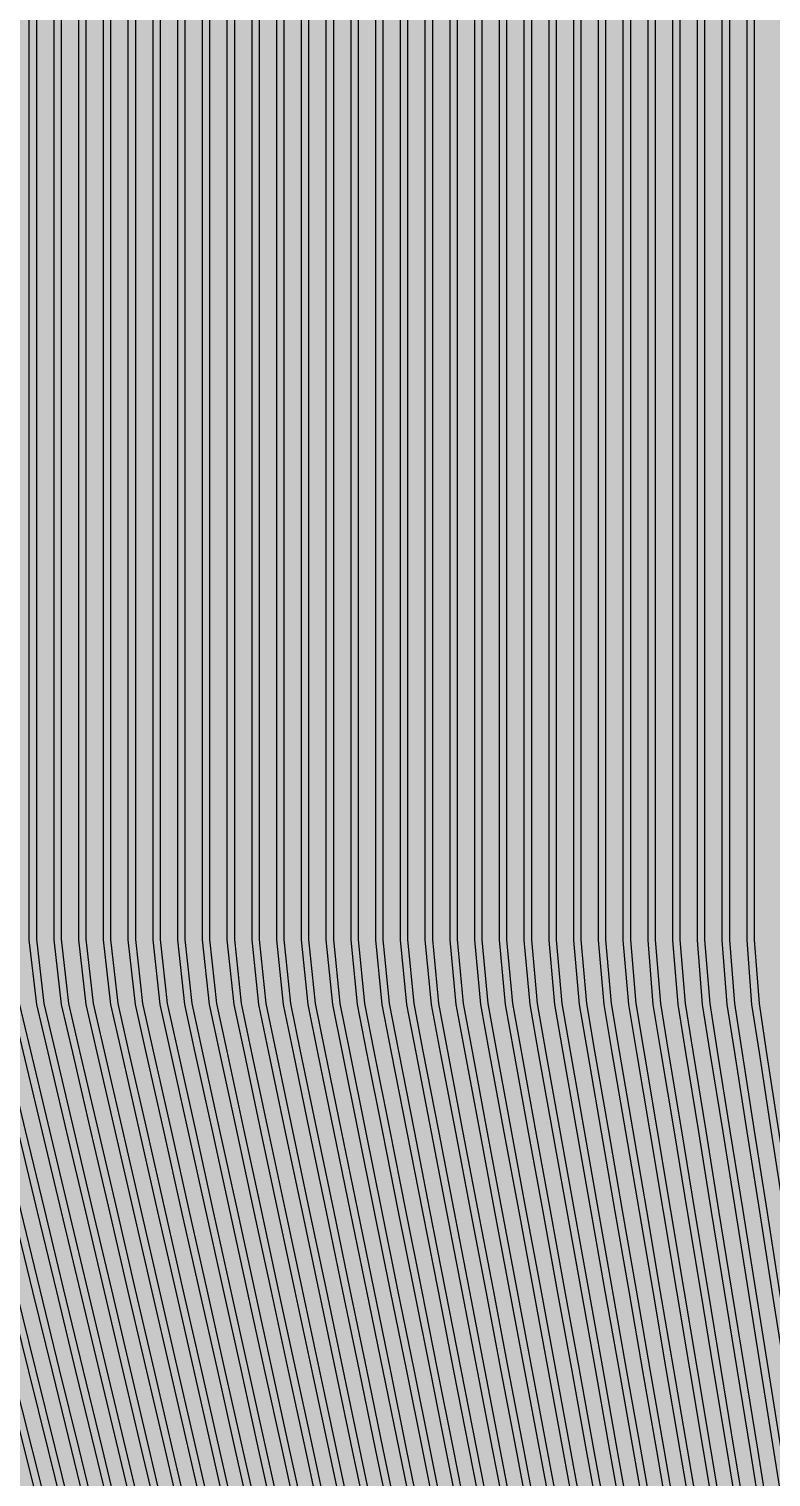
# Model space of a CAD drawing. Header units: metres. Extents: x -7231 to 10969, y -37556 to 1873.
# Drawn here: x 1283.4 to 1493.3, y -17774.6 to -17365.3 of the extents above; entities that cross this region are included whole.
import ezdxf

# ---------------------------------------------------------------- set-up
doc = ezdxf.new("R2010")
doc.units = ezdxf.units.M
for name, color, linetype in [('Metal1', 4, 'CONTINUOUS'), ('Metal2', 3, 'CONTINUOUS'), ('Polyimide', 7, 'CONTINUOUS')]:
    doc.layers.add(name, color=color, linetype=linetype)

msp = doc.modelspace()

# ---------------------------------------------------------------- hatches: boundary and pattern name
at = {"layer": 'Polyimide'}
msp.add_hatch(color=7, dxfattribs=at).paths.add_polyline_path([(4065.69, -468), (4066.67, -501.99), (4068.51, -535.99), (4071.41, -569.99), (4075.54, -603.99), (4081.04, -637.99), (4088.01, -671.99), (4096.52, -705.98), (4106.62, -739.98), (4118.33, -773.98), (4131.63, -807.98), (4146.49, -841.98), (4162.87, -875.98), (4180.68, -909.97), (4199.83, -943.97), (4220.22, -977.97), (4241.73, -1011.97), (4264.21, -1045.97), (4287.52, -1079.96), (4311.51, -1113.96), (4336.01, -1147.96), (4360.86, -1181.96), (4385.88, -1215.96), (4410.89, -1249.96), (4435.74, -1283.95), (4460.24, -1317.95), (4484.23, -1351.95), (4507.54, -1385.95), (4530.02, -1419.95), (4551.53, -1453.94), (4571.92, -1487.94), (4591.07, -1521.94), (4608.88, -1555.94), (4625.26, -1589.94), (4640.12, -1623.94), (4653.42, -1657.93), (4665.13, -1691.93), (4675.23, -1725.93), (4683.74, -1759.93), (4690.71, -1793.93), (4696.21, -1827.93), (4700.34, -1861.92), (4703.24, -1895.92), (4705.08, -1929.92), (4706.06, -1963.92), (4706.44, -1997.92), (4706.5, -2031.91), (4706.5, -4793.02), (4709.95, -4838.39), (4720.22, -4882.71), (4737.08, -4924.98), (4760.13, -4964.2), (4788.85, -4999.49), (4822.58, -5030.03), (4860.53, -5055.12), (4901.85, -5074.18), (4901.85, -5074.18), (4970.68, -5105.23), (5034.7, -5145.26), (5092.76, -5193.54), (5143.8, -5249.19), (5186.89, -5311.2), (5221.24, -5378.44), (5246.23, -5449.69), (5261.41, -5523.66), (5266.5, -5599), (5261.41, -5674.34), (5246.23, -5748.31), (5221.24, -5819.56), (5186.89, -5886.8), (5143.8, -5948.81), (5092.76, -6004.46), (5034.7, -6052.74), (4970.68, -6092.77), (4901.85, -6123.82), (4860.53, -6142.88), (4822.58, -6167.97), (4788.85, -6198.51), (4760.13, -6233.8), (4737.08, -6273.02), (4720.22, -6315.29), (4709.95, -6359.61), (4706.5, -6404.98), (4706.5, -9221.52), (4709.95, -9266.88), (4720.22, -9311.21), (4737.08, -9353.47), (4760.13, -9392.7), (4788.85, -9427.98), (4822.58, -9458.52), (4860.53, -9483.61), (4901.85, -9502.67), (4970.68, -9533.72), (5034.7, -9573.75), (5092.76, -9622.03), (5143.8, -9677.68), (5186.89, -9739.69), (5221.24, -9806.94), (5246.23, -9878.19), (5261.41, -9952.16), (5266.5, -10027.49), (5261.41, -10102.83), (5246.23, -10176.8), (5221.24, -10248.05), (5186.89, -10315.3), (5143.8, -10377.31), (5092.76, -10432.96), (5034.7, -10481.24), (4970.68, -10521.27), (4901.85, -10552.32), (4860.53, -10571.38), (4822.58, -10596.46), (4788.85, -10627), (4760.13, -10662.29), (4737.08, -10701.52), (4720.22, -10743.78), (4709.95, -10788.1), (4706.5, -10833.47), (4706.5, -13650.01), (4709.95, -13695.38), (4720.22, -13739.7), (4737.08, -13781.96), (4760.13, -13821.19), (4788.85, -13856.48), (4822.58, -13887.02), (4860.53, -13912.11), (4901.85, -13931.17), (4970.68, -13962.22), (5034.7, -14002.25), (5092.76, -14050.53), (5143.8, -14106.18), (5186.89, -14168.19), (5221.24, -14235.43), (5246.23, -14306.68), (5261.41, -14380.65), (5266.5, -14455.99), (5261.41, -14531.33), (5246.23, -14605.29), (5221.24, -14676.55), (5186.89, -14743.79), (5143.8, -14805.8), (5092.76, -14861.45), (5034.7, -14909.73), (4970.68, -14949.76), (4901.85, -14980.81), (4860.53, -14999.87), (4822.58, -15024.96), (4788.85, -15055.5), (4760.13, -15090.79), (4737.08, -15130.01), (4720.22, -15172.27), (4709.95, -15216.6), (4706.5, -15261.97), (4706.5, -15455.99), (4720.95, -15750.04), (4764.14, -16041.26), (4835.68, -16326.84), (4934.86, -16604.04), (5060.74, -16870.18), (5212.09, -17122.7), (5387.47, -17359.17), (5585.18, -17577.31), (5803.32, -17775.02), (6039.79, -17950.4), (6292.31, -18101.75), (6558.45, -18227.63), (6835.65, -18326.81), (7121.23, -18398.34), (7412.45, -18441.54), (7706.5, -18455.99), (9969.01, -18455.99), (10047.42, -18459.84), (10125.08, -18471.36), (10201.23, -18490.44), (10275.15, -18516.89), (10346.12, -18550.45), (10413.46, -18590.81), (10476.52, -18637.58), (10534.69, -18690.3), (10587.41, -18748.47), (10634.18, -18811.53), (10674.54, -18878.87), (10708.11, -18949.84), (10734.56, -19023.76), (10753.63, -19099.92), (10765.15, -19177.58), (10769.01, -19255.99), (10769.01, -20895.8), (10730.24, -20951.41), (10694.6, -21009.08), (10662.21, -21068.63), (10633.17, -21129.89), (10607.55, -21192.66), (10585.45, -21256.74), (10566.93, -21321.96), (10552.05, -21388.09), (10540.84, -21454.95), (10533.35, -21522.33), (10529.6, -21590.02), (10529.6, -21657.81), (10533.35, -21725.5), (10540.84, -21792.87), (10552.05, -21859.73), (10566.93, -21925.87), (10585.45, -21991.08), (10607.55, -22055.17), (10633.17, -22117.94), (10662.21, -22179.19), (10694.6, -22238.74), (10730.24, -22296.41), (10769.01, -22352.03), (10769.01, -32454.24), (10728.74, -32510.49), (10691.72, -32568.92), (10658.05, -32629.35), (10627.85, -32691.58), (10601.2, -32755.42), (10578.21, -32820.67), (10558.93, -32887.1), (10543.44, -32954.52), (10531.77, -33022.71), (10523.97, -33091.44), (10520.07, -33160.51), (10520.07, -33229.69), (10523.97, -33298.75), (10531.77, -33367.49), (10543.44, -33435.67), (10558.93, -33503.09), (10578.21, -33569.53), (10601.2, -33634.77), (10627.85, -33698.61), (10658.05, -33760.85), (10691.72, -33821.28), (10728.74, -33879.71), (10769.01, -33935.96), (10769.01, -36556), (10765.15, -36634.41), (10753.63, -36712.07), (10734.56, -36788.23), (10708.11, -36862.15), (10674.54, -36933.12), (10634.18, -37000.46), (10587.41, -37063.51), (10534.69, -37121.69), (10476.52, -37174.41), (10413.46, -37221.18), (10346.12, -37261.54), (10275.15, -37295.1), (10201.23, -37321.55), (10125.08, -37340.63), (10047.42, -37352.15), (9969.01, -37356), (-6231.01, -37356), (-6309.42, -37352.15), (-6387.08, -37340.63), (-6463.23, -37321.55), (-6537.15, -37295.1), (-6608.12, -37261.54), (-6675.46, -37221.18), (-6738.52, -37174.41), (-6796.69, -37121.69), (-6849.41, -37063.51), (-6896.18, -37000.46), (-6936.54, -36933.12), (-6970.11, -36862.15), (-6996.56, -36788.23), (-7015.63, -36712.07), (-7027.15, -36634.41), (-7031.01, -36556), (-7031.01, -33936), (-6990.74, -33879.75), (-6953.7, -33821.31), (-6920.03, -33760.88), (-6889.82, -33698.64), (-6863.18, -33634.8), (-6840.18, -33569.55), (-6820.9, -33503.11), (-6805.4, -33435.69), (-6793.74, -33367.49), (-6785.94, -33298.75), (-6782.03, -33229.68), (-6782.03, -33160.5), (-6785.94, -33091.43), (-6793.74, -33022.69), (-6805.4, -32954.5), (-6820.9, -32887.07), (-6840.18, -32820.63), (-6863.18, -32755.39), (-6889.82, -32691.54), (-6920.03, -32629.3), (-6953.7, -32568.87), (-6990.74, -32510.43), (-7031.01, -32454.18), (-7031.01, -22364.83), (-6990.74, -22308.58), (-6953.7, -22250.14), (-6920.03, -22189.71), (-6889.82, -22127.47), (-6863.18, -22063.62), (-6840.18, -21998.38), (-6820.9, -21931.94), (-6805.4, -21864.51), (-6793.74, -21796.32), (-6785.94, -21727.58), (-6782.03, -21658.51), (-6782.03, -21589.33), (-6785.94, -21520.26), (-6793.74, -21451.52), (-6805.4, -21383.32), (-6820.9, -21315.9), (-6840.18, -21249.46), (-6863.18, -21184.21), (-6889.82, -21120.37), (-6920.03, -21058.13), (-6953.7, -20997.7), (-6990.74, -20939.26), (-7031.01, -20883.01), (-7031.01, -19255.99), (-7027.15, -19177.58), (-7015.63, -19099.92), (-6996.56, -19023.76), (-6970.11, -18949.84), (-6936.54, -18878.87), (-6896.18, -18811.53), (-6849.41, -18748.47), (-6796.69, -18690.3), (-6738.52, -18637.58), (-6675.46, -18590.81), (-6608.12, -18550.45), (-6537.15, -18516.89), (-6463.23, -18490.44), (-6387.08, -18471.36), (-6309.42, -18459.84), (-6231.01, -18455.99), (-3968.5, -18455.99), (-3674.45, -18441.54), (-3383.23, -18398.34), (-3097.65, -18326.81), (-2820.45, -18227.63), (-2554.31, -18101.75), (-2301.79, -17950.4), (-2065.32, -17775.02), (-1847.18, -17577.31), (-1649.47, -17359.17), (-1474.09, -17122.7), (-1322.74, -16870.18), (-1196.86, -16604.04), (-1097.68, -16326.84), (-1026.14, -16041.26), (-982.95, -15750.04), (-968.5, -15455.99), (-968.5, -15261.97), (-971.95, -15216.6), (-982.22, -15172.27), (-999.08, -15130.01), (-1022.13, -15090.79), (-1050.85, -15055.5), (-1084.58, -15024.96), (-1122.53, -14999.87), (-1163.85, -14980.81), (-1232.68, -14949.76), (-1296.7, -14909.73), (-1354.76, -14861.45), (-1405.8, -14805.8), (-1448.89, -14743.79), (-1483.24, -14676.55), (-1508.23, -14605.29), (-1523.41, -14531.33), (-1528.5, -14455.99), (-1523.41, -14380.65), (-1508.23, -14306.68), (-1483.24, -14235.43), (-1448.89, -14168.19), (-1405.8, -14106.18), (-1354.76, -14050.53), (-1296.7, -14002.25), (-1232.68, -13962.22), (-1163.85, -13931.17), (-1122.53, -13912.11), (-1084.58, -13887.02), (-1050.85, -13856.48), (-1022.13, -13821.19), (-999.08, -13781.96), (-982.22, -13739.7), (-971.95, -13695.38), (-968.5, -13650.01), (-968.5, -12309.64), (-971.95, -12264.27), (-982.22, -12219.94), (-999.08, -12177.68), (-1022.13, -12138.46), (-1050.85, -12103.17), (-1084.58, -12072.63), (-1122.53, -12047.54), (-1163.85, -12028.48), (-1232.68, -11997.43), (-1296.7, -11957.4), (-1354.76, -11909.12), (-1405.8, -11853.47), (-1448.89, -11791.46), (-1483.24, -11724.22), (-1508.23, -11652.96), (-1523.41, -11579), (-1528.5, -11503.66), (-1523.41, -11428.32), (-1508.23, -11354.35), (-1483.24, -11283.1), (-1448.89, -11215.86), (-1405.8, -11153.85), (-1354.76, -11098.2), (-1296.7, -11049.92), (-1232.68, -11009.89), (-1163.85, -10978.84), (-1122.53, -10959.78), (-1084.58, -10934.69), (-1050.85, -10904.15), (-1022.13, -10868.86), (-999.08, -10829.63), (-982.22, -10787.37), (-971.95, -10743.05), (-968.5, -10697.68), (-968.5, -9357.31), (-971.95, -9311.94), (-982.22, -9267.62), (-999.08, -9225.35), (-1022.13, -9186.13), (-1050.85, -9150.84), (-1084.58, -9120.3), (-1122.53, -9095.21), (-1163.85, -9076.15), (-1163.85, -9076.15), (-1232.68, -9045.1), (-1296.7, -9005.07), (-1354.76, -8956.79), (-1405.8, -8901.14), (-1448.89, -8839.13), (-1483.24, -8771.89), (-1508.23, -8700.64), (-1523.41, -8626.67), (-1528.5, -8551.33), (-1523.41, -8475.99), (-1508.23, -8402.02), (-1483.24, -8330.77), (-1448.89, -8263.53), (-1405.8, -8201.52), (-1354.76, -8145.87), (-1296.7, -8097.59), (-1232.68, -8057.56), (-1163.85, -8026.51), (-1163.85, -8026.51), (-1122.53, -8007.45), (-1084.58, -7982.36), (-1050.85, -7951.82), (-1022.13, -7916.53), (-999.08, -7877.31), (-982.22, -7835.04), (-971.95, -7790.72), (-968.5, -7745.35), (-968.5, -6404.98), (-971.95, -6359.61), (-982.22, -6315.29), (-999.08, -6273.02), (-1022.13, -6233.8), (-1050.85, -6198.51), (-1084.58, -6167.97), (-1122.53, -6142.88), (-1163.85, -6123.82), (-1163.85, -6123.82), (-1232.68, -6092.77), (-1296.7, -6052.74), (-1354.76, -6004.46), (-1405.8, -5948.81), (-1448.89, -5886.8), (-1483.24, -5819.56), (-1508.23, -5748.31), (-1523.41, -5674.34), (-1528.5, -5599), (-1523.41, -5523.66), (-1508.23, -5449.69), (-1483.24, -5378.44), (-1448.89, -5311.2), (-1405.8, -5249.19), (-1354.76, -5193.54), (-1296.7, -5145.26), (-1232.68, -5105.23), (-1163.85, -5074.18), (-1163.85, -5074.18), (-1122.53, -5055.12), (-1084.58, -5030.03), (-1050.85, -4999.49), (-1022.13, -4964.2), (-999.08, -4924.98), (-982.22, -4882.71), (-971.95, -4838.39), (-968.5, -4793.02), (-968.5, -2031.91), (-968.44, -1997.92), (-968.06, -1963.92), (-967.05, -1929.92), (-965.18, -1895.92), (-962.22, -1861.92), (-958.01, -1827.93), (-952.41, -1793.93), (-945.31, -1759.93), (-936.64, -1725.93), (-926.35, -1691.93), (-914.43, -1657.93), (-900.88, -1623.94), (-885.74, -1589.94), (-869.05, -1555.94), (-850.91, -1521.94), (-831.4, -1487.94), (-810.63, -1453.94), (-788.72, -1419.95), (-765.82, -1385.95), (-742.07, -1351.95), (-717.63, -1317.95), (-692.67, -1283.95), (-667.36, -1249.96), (-641.88, -1215.96), (-616.39, -1181.96), (-591.08, -1147.96), (-566.12, -1113.96), (-541.68, -1079.96), (-517.93, -1045.97), (-495.03, -1011.97), (-473.12, -977.97), (-452.35, -943.97), (-432.84, -909.97), (-414.7, -875.98), (-398.01, -841.98), (-382.87, -807.98), (-369.32, -773.98), (-357.4, -739.98), (-347.11, -705.98), (-338.44, -671.99), (-331.34, -637.99), (-325.74, -603.99), (-321.53, -569.99), (-318.57, -535.99), (-316.7, -501.99), (-315.69, -468), (-315.31, -434), (-315.25, -400), (-315.25, 401), (-315.25, 451), (-315.25, 1644), (-270.25, 1644), (-270.03, 1637.13), (-269.35, 1630.29), (-268.23, 1623.52), (-266.67, 1616.82), (-264.68, 1610.25), (-262.26, 1603.82), (-259.42, 1597.56), (-256.18, 1591.5), (-252.55, 1585.67), (-248.55, 1580.08), (-244.19, 1574.77), (-239.5, 1569.75), (-234.48, 1565.06), (-229.17, 1560.7), (-223.58, 1556.7), (-217.75, 1553.07), (-211.69, 1549.83), (-205.43, 1546.99), (-199, 1544.57), (-192.43, 1542.58), (-185.73, 1541.02), (-178.96, 1539.9), (-172.12, 1539.22), (-165.25, 1539), (-158.38, 1539.22), (-151.54, 1539.9), (-144.77, 1541.02), (-138.07, 1542.58), (-131.5, 1544.57), (-125.07, 1546.99), (-118.81, 1549.83), (-112.75, 1553.07), (-106.92, 1556.7), (-101.33, 1560.7), (-96.02, 1565.06), (-91, 1569.75), (-86.31, 1574.77), (-81.95, 1580.08), (-77.95, 1585.67), (-74.32, 1591.5), (-71.08, 1597.56), (-68.24, 1603.82), (-65.82, 1610.25), (-63.83, 1616.82), (-62.27, 1623.52), (-61.15, 1630.29), (-60.47, 1637.13), (-60.25, 1644), (1853, 1644), (1853, 1573), (3815.25, 1573), (3815.46, 1579.54), (3816.11, 1586.05), (3817.17, 1592.51), (3818.66, 1598.88), (3820.56, 1605.14), (3822.86, 1611.27), (3825.56, 1617.23), (3828.65, 1623), (3832.1, 1628.56), (3835.91, 1633.88), (3840.07, 1638.93), (3844.54, 1643.71), (3849.32, 1648.18), (3854.37, 1652.34), (3859.69, 1656.15), (3865.25, 1659.6), (3871.02, 1662.69), (3876.98, 1665.39), (3883.11, 1667.69), (3889.37, 1669.59), (3895.74, 1671.08), (3902.2, 1672.14), (3908.71, 1672.79), (3915.25, 1673), (3921.79, 1672.79), (3928.3, 1672.14), (3934.76, 1671.08), (3941.13, 1669.59), (3947.39, 1667.69), (3953.52, 1665.39), (3959.48, 1662.69), (3965.25, 1659.6), (3970.81, 1656.15), (3976.13, 1652.34), (3981.18, 1648.18), (3985.96, 1643.71), (3990.43, 1638.93), (3994.59, 1633.88), (3998.4, 1628.56), (4001.85, 1623), (4004.94, 1617.23), (4007.64, 1611.27), (4009.94, 1605.14), (4011.84, 1598.88), (4013.33, 1592.51), (4014.39, 1586.05), (4015.04, 1579.54), (4015.25, 1573), (4065.25, 1573), (4065.25, 451), (4065.25, 401), (4065.25, -400), (4065.31, -434), (4065.69, -468)])

# ---------------------------------------------------------------- linework, layer by layer
at = {"layer": 'Metal1'}
for points in [[(1294.46, -17789.66), (1288.9, -17767.16), (1283.34, -17744.66), (1277.78, -17722.16), (1272.22, -17699.66), (1266.65, -17677.16), (1261.09, -17654.66), (1257.74, -17641.1), (1255.5, -17622.7), (1255.5, -16631.91), (1257.5, -16631.91), (1257.5, -17622.58), (1259.71, -17640.73), (1263.03, -17654.18), (1268.59, -17676.68), (1274.16, -17699.18), (1279.72, -17721.68), (1285.28, -17744.18), (1290.84, -17766.68), (1296.4, -17789.18)], [(1307.57, -17789.65), (1302.14, -17767.15), (1296.7, -17744.65), (1291.27, -17722.15), (1285.83, -17699.65), (1280.4, -17677.15), (1274.96, -17654.65), (1271.69, -17641.09), (1269.5, -17622.71), (1269.5, -16631.91), (1271.5, -16631.91), (1271.5, -17622.6), (1273.66, -17640.74), (1276.91, -17654.18), (1282.34, -17676.68), (1287.78, -17699.18), (1293.21, -17721.68), (1298.65, -17744.18), (1304.08, -17766.68), (1309.52, -17789.18)], [(1320.68, -17789.65), (1315.37, -17767.15), (1310.07, -17744.65), (1304.76, -17722.15), (1299.45, -17699.65), (1294.14, -17677.15), (1288.83, -17654.64), (1285.64, -17641.09), (1283.5, -17622.73), (1283.5, -16631.91), (1285.5, -16631.91), (1285.5, -17622.61), (1287.61, -17640.74), (1290.78, -17654.19), (1296.09, -17676.69), (1301.4, -17699.19), (1306.7, -17721.69), (1312.01, -17744.19), (1317.32, -17766.69), (1322.63, -17789.19)], [(1333.79, -17789.64), (1328.61, -17767.14), (1323.43, -17744.64), (1318.25, -17722.14), (1313.07, -17699.64), (1307.89, -17677.14), (1302.71, -17654.64), (1299.59, -17641.08), (1297.5, -17622.74), (1297.5, -16631.91), (1299.5, -16631.91), (1299.5, -17622.62), (1301.56, -17640.75), (1304.66, -17654.19), (1309.84, -17676.69), (1315.02, -17699.19), (1320.2, -17721.69), (1325.38, -17744.19), (1330.56, -17766.69), (1335.74, -17789.2)], [(1346.9, -17789.64), (1341.85, -17767.14), (1336.79, -17744.64), (1331.74, -17722.14), (1326.68, -17699.64), (1321.63, -17677.14), (1316.58, -17654.63), (1313.53, -17641.08), (1311.5, -17622.75), (1311.5, -16631.91), (1313.5, -16631.91), (1313.5, -17622.63), (1315.51, -17640.75), (1318.53, -17654.2), (1323.58, -17676.7), (1328.64, -17699.2), (1333.69, -17721.7), (1338.74, -17744.2), (1343.8, -17766.7), (1348.85, -17789.2)], [(1360.01, -17789.63), (1355.08, -17767.13), (1350.15, -17744.63), (1345.23, -17722.13), (1340.3, -17699.63), (1335.38, -17677.13), (1330.45, -17654.63), (1327.48, -17641.08), (1325.5, -17622.76), (1325.5, -16631.91), (1327.5, -16631.91), (1327.5, -17622.65), (1329.46, -17640.75), (1332.4, -17654.2), (1337.33, -17676.7), (1342.26, -17699.2), (1347.18, -17721.7), (1352.11, -17744.2), (1357.03, -17766.7), (1361.96, -17789.21)], [(1373.12, -17789.63), (1368.32, -17767.13), (1363.52, -17744.63), (1358.72, -17722.13), (1353.92, -17699.63), (1349.12, -17677.12), (1344.32, -17654.62), (1341.43, -17641.07), (1339.5, -17622.76), (1339.5, -16631.91), (1341.5, -16631.91), (1341.5, -17622.66), (1343.41, -17640.76), (1346.28, -17654.21), (1351.08, -17676.71), (1355.88, -17699.21), (1360.67, -17721.71), (1365.47, -17744.21), (1370.27, -17766.71), (1375.07, -17789.21)], [(1386.23, -17789.62), (1381.55, -17767.12), (1376.88, -17744.62), (1372.21, -17722.12), (1367.54, -17699.62), (1362.87, -17677.12), (1358.19, -17654.62), (1355.38, -17641.07), (1353.5, -17622.77), (1353.5, -16631.91), (1355.5, -16631.91), (1355.5, -17622.67), (1357.36, -17640.76), (1360.15, -17654.21), (1364.82, -17676.71), (1369.5, -17699.21), (1374.17, -17721.71), (1378.84, -17744.21), (1383.51, -17766.72), (1388.18, -17789.22)], [(1399.33, -17789.62), (1394.79, -17767.12), (1390.24, -17744.62), (1385.7, -17722.12), (1381.15, -17699.61), (1376.61, -17677.11), (1372.06, -17654.61), (1369.33, -17641.06), (1367.5, -17622.78), (1367.5, -16631.91), (1369.5, -16631.91), (1369.5, -17622.68), (1371.31, -17640.77), (1374.03, -17654.22), (1378.57, -17676.72), (1383.12, -17699.22), (1387.66, -17721.72), (1392.21, -17744.22), (1396.75, -17766.72), (1401.29, -17789.22)], [(1412.44, -17789.61), (1408.03, -17767.11), (1403.61, -17744.61), (1399.19, -17722.11), (1394.77, -17699.61), (1390.35, -17677.11), (1385.94, -17654.61), (1383.28, -17641.06), (1381.5, -17622.79), (1381.5, -16631.91), (1383.5, -16631.91), (1383.5, -17622.69), (1385.26, -17640.77), (1387.9, -17654.22), (1392.32, -17676.72), (1396.73, -17699.22), (1401.15, -17721.72), (1405.57, -17744.23), (1409.99, -17766.73), (1414.41, -17789.23)], [(1425.55, -17789.61), (1421.26, -17767.11), (1416.97, -17744.61), (1412.68, -17722.1), (1408.39, -17699.6), (1404.1, -17677.1), (1399.81, -17654.6), (1397.23, -17641.06), (1395.5, -17622.8), (1395.5, -16631.91), (1397.5, -16631.91), (1397.5, -17622.71), (1399.21, -17640.77), (1401.77, -17654.23), (1406.06, -17676.73), (1410.35, -17699.23), (1414.65, -17721.73), (1418.94, -17744.23), (1423.23, -17766.73), (1427.52, -17789.23)], [(1438.66, -17789.6), (1434.5, -17767.1), (1430.33, -17744.6), (1426.17, -17722.1), (1422.01, -17699.6), (1417.84, -17677.1), (1413.68, -17654.6), (1411.17, -17641.05), (1409.5, -17622.81), (1409.5, -16631.91), (1411.5, -16631.91), (1411.5, -17622.72), (1413.16, -17640.78), (1415.65, -17654.23), (1419.81, -17676.73), (1423.97, -17699.23), (1428.14, -17721.74), (1432.3, -17744.24), (1436.46, -17766.74), (1440.63, -17789.24)], [(1451.77, -17789.6), (1447.73, -17767.1), (1443.7, -17744.59), (1439.66, -17722.09), (1435.63, -17699.59), (1431.59, -17677.09), (1427.55, -17654.59), (1425.12, -17641.05), (1423.5, -17622.82), (1423.5, -16631.91), (1425.5, -16631.91), (1425.5, -17622.73), (1427.11, -17640.78), (1429.52, -17654.24), (1433.56, -17676.74), (1437.59, -17699.24), (1441.63, -17721.74), (1445.67, -17744.24), (1449.7, -17766.74), (1453.74, -17789.24)], [(1464.88, -17789.59), (1460.97, -17767.09), (1457.06, -17744.59), (1453.15, -17722.09), (1449.24, -17699.59), (1445.33, -17677.09), (1441.42, -17654.59), (1439.07, -17641.04), (1437.5, -17622.82), (1437.5, -16631.91), (1439.5, -16631.91), (1439.5, -17622.74), (1441.06, -17640.79), (1443.39, -17654.24), (1447.3, -17676.74), (1451.21, -17699.25), (1455.12, -17721.75), (1459.03, -17744.25), (1462.94, -17766.75), (1466.85, -17789.25)], [(1477.99, -17789.59), (1474.21, -17767.08), (1470.42, -17744.58), (1466.64, -17722.08), (1462.86, -17699.58), (1459.08, -17677.08), (1455.3, -17654.58), (1453.02, -17641.04), (1451.5, -17622.83), (1451.5, -16631.91), (1453.5, -16631.91), (1453.5, -17622.75), (1455.01, -17640.79), (1457.27, -17654.25), (1461.05, -17676.75), (1464.83, -17699.25), (1468.61, -17721.75), (1472.4, -17744.25), (1476.18, -17766.75), (1479.96, -17789.25)], [(1491.1, -17789.58), (1487.44, -17767.08), (1483.79, -17744.58), (1480.13, -17722.08), (1476.48, -17699.58), (1472.82, -17677.08), (1469.17, -17654.58), (1466.97, -17641.04), (1465.5, -17622.84), (1465.5, -16631.91), (1467.5, -16631.91), (1467.5, -17622.76), (1468.96, -17640.79), (1471.14, -17654.26), (1474.8, -17676.76), (1478.45, -17699.26), (1482.11, -17721.76), (1485.76, -17744.26), (1489.42, -17766.76), (1493.07, -17789.26)], [(1504.21, -17789.57), (1500.68, -17767.07), (1497.15, -17744.57), (1493.62, -17722.07), (1490.1, -17699.57), (1486.57, -17677.07), (1483.04, -17654.57), (1480.92, -17641.03), (1479.5, -17622.84), (1479.5, -16631.91), (1481.5, -16631.91), (1481.5, -17622.77), (1482.91, -17640.8), (1485.02, -17654.26), (1488.54, -17676.76), (1492.07, -17699.26), (1495.6, -17721.76), (1499.13, -17744.26), (1502.66, -17766.76), (1506.18, -17789.26)]]:
    msp.add_lwpolyline(points, dxfattribs=at)
at = {"layer": 'Metal2'}
for points in [[(1287.91, -17789.66), (1282.28, -17767.16), (1276.66, -17744.66), (1271.03, -17722.16), (1265.41, -17699.66), (1259.78, -17677.16), (1254.16, -17654.66), (1250.77, -17641.1), (1248.5, -17622.7), (1248.5, -16631.91), (1250.5, -16631.91), (1250.5, -17622.58), (1252.74, -17640.73), (1256.1, -17654.17), (1261.72, -17676.67), (1267.35, -17699.17), (1272.97, -17721.67), (1278.6, -17744.18), (1284.22, -17766.68), (1289.85, -17789.18)], [(1301.02, -17789.66), (1295.52, -17767.16), (1290.02, -17744.66), (1284.52, -17722.15), (1279.02, -17699.65), (1273.53, -17677.15), (1268.03, -17654.65), (1264.71, -17641.09), (1262.5, -17622.71), (1262.5, -16631.91), (1264.5, -16631.91), (1264.5, -17622.59), (1266.69, -17640.74), (1269.97, -17654.18), (1275.47, -17676.68), (1280.97, -17699.18), (1286.47, -17721.68), (1291.96, -17744.18), (1297.46, -17766.68), (1302.96, -17789.18)], [(1314.13, -17789.65), (1308.76, -17767.15), (1303.38, -17744.65), (1298.01, -17722.15), (1292.64, -17699.65), (1287.27, -17677.15), (1281.9, -17654.65), (1278.66, -17641.09), (1276.5, -17622.72), (1276.5, -16631.91), (1278.5, -16631.91), (1278.5, -17622.6), (1280.63, -17640.74), (1283.84, -17654.18), (1289.22, -17676.68), (1294.59, -17699.18), (1299.96, -17721.69), (1305.33, -17744.19), (1310.7, -17766.69), (1316.07, -17789.19)], [(1327.24, -17789.65), (1321.99, -17767.15), (1316.75, -17744.65), (1311.5, -17722.14), (1306.26, -17699.64), (1301.01, -17677.14), (1295.77, -17654.64), (1292.61, -17641.09), (1290.5, -17622.73), (1290.5, -16631.91), (1292.5, -16631.91), (1292.5, -17622.62), (1294.58, -17640.74), (1297.72, -17654.19), (1302.96, -17676.69), (1308.21, -17699.19), (1313.45, -17721.69), (1318.69, -17744.19), (1323.94, -17766.69), (1329.18, -17789.19)], [(1340.34, -17789.64), (1335.23, -17767.14), (1330.11, -17744.64), (1324.99, -17722.14), (1319.88, -17699.64), (1314.76, -17677.14), (1309.64, -17654.64), (1306.56, -17641.08), (1304.5, -17622.74), (1304.5, -16631.91), (1306.5, -16631.91), (1306.5, -17622.63), (1308.53, -17640.75), (1311.59, -17654.19), (1316.71, -17676.69), (1321.83, -17699.19), (1326.94, -17721.7), (1332.06, -17744.2), (1337.18, -17766.7), (1342.29, -17789.2)], [(1353.45, -17789.64), (1348.46, -17767.14), (1343.47, -17744.63), (1338.48, -17722.13), (1333.49, -17699.63), (1328.5, -17677.13), (1323.51, -17654.63), (1320.51, -17641.08), (1318.5, -17622.75), (1318.5, -16631.91), (1320.5, -16631.91), (1320.5, -17622.64), (1322.48, -17640.75), (1325.47, -17654.2), (1330.46, -17676.7), (1335.45, -17699.2), (1340.44, -17721.7), (1345.43, -17744.2), (1350.42, -17766.7), (1355.41, -17789.2)], [(1366.56, -17789.63), (1361.7, -17767.13), (1356.84, -17744.63), (1351.97, -17722.13), (1347.11, -17699.63), (1342.25, -17677.13), (1337.39, -17654.63), (1334.46, -17641.07), (1332.5, -17622.76), (1332.5, -16631.91), (1334.5, -16631.91), (1334.5, -17622.65), (1336.43, -17640.76), (1339.34, -17654.2), (1344.2, -17676.7), (1349.07, -17699.21), (1353.93, -17721.71), (1358.79, -17744.21), (1363.65, -17766.71), (1368.52, -17789.21)], [(1379.67, -17789.63), (1374.94, -17767.12), (1370.2, -17744.62), (1365.46, -17722.12), (1360.73, -17699.62), (1355.99, -17677.12), (1351.26, -17654.62), (1348.41, -17641.07), (1346.5, -17622.77), (1346.5, -16631.91), (1348.5, -16631.91), (1348.5, -17622.67), (1350.38, -17640.76), (1353.21, -17654.21), (1357.95, -17676.71), (1362.69, -17699.21), (1367.42, -17721.71), (1372.16, -17744.21), (1376.89, -17766.71), (1381.63, -17789.21)], [(1392.78, -17789.62), (1388.17, -17767.12), (1383.56, -17744.62), (1378.95, -17722.12), (1374.35, -17699.62), (1369.74, -17677.12), (1365.13, -17654.62), (1362.35, -17641.07), (1360.5, -17622.78), (1360.5, -16631.91), (1362.5, -16631.91), (1362.5, -17622.68), (1364.33, -17640.76), (1367.09, -17654.21), (1371.7, -17676.72), (1376.31, -17699.22), (1380.91, -17721.72), (1385.52, -17744.22), (1390.13, -17766.72), (1394.74, -17789.22)], [(1405.89, -17789.61), (1401.41, -17767.11), (1396.93, -17744.61), (1392.44, -17722.11), (1387.96, -17699.61), (1383.48, -17677.11), (1379, -17654.61), (1376.3, -17641.06), (1374.5, -17622.79), (1374.5, -16631.91), (1376.5, -16631.91), (1376.5, -17622.69), (1378.28, -17640.77), (1380.96, -17654.22), (1385.44, -17676.72), (1389.92, -17699.22), (1394.41, -17721.72), (1398.89, -17744.22), (1403.37, -17766.72), (1407.85, -17789.22)], [(1419, -17789.61), (1414.64, -17767.11), (1410.29, -17744.61), (1405.94, -17722.11), (1401.58, -17699.61), (1397.23, -17677.11), (1392.87, -17654.61), (1390.25, -17641.06), (1388.5, -17622.8), (1388.5, -16631.91), (1390.5, -16631.91), (1390.5, -17622.7), (1392.23, -17640.77), (1394.84, -17654.23), (1399.19, -17676.73), (1403.54, -17699.23), (1407.9, -17721.73), (1412.25, -17744.23), (1416.61, -17766.73), (1420.96, -17789.23)], [(1432.11, -17789.6), (1427.88, -17767.1), (1423.65, -17744.6), (1419.43, -17722.1), (1415.2, -17699.6), (1410.97, -17677.1), (1406.74, -17654.6), (1404.2, -17641.05), (1402.5, -17622.8), (1402.5, -16631.91), (1404.5, -16631.91), (1404.5, -17622.71), (1406.18, -17640.78), (1408.71, -17654.23), (1412.94, -17676.73), (1417.16, -17699.23), (1421.39, -17721.73), (1425.62, -17744.23), (1429.85, -17766.73), (1434.07, -17789.23)], [(1445.22, -17789.6), (1441.12, -17767.1), (1437.02, -17744.6), (1432.92, -17722.1), (1428.82, -17699.6), (1424.72, -17677.1), (1420.62, -17654.59), (1418.15, -17641.05), (1416.5, -17622.81), (1416.5, -16631.91), (1418.5, -16631.91), (1418.5, -17622.72), (1420.13, -17640.78), (1422.58, -17654.24), (1426.68, -17676.74), (1430.78, -17699.24), (1434.88, -17721.74), (1438.98, -17744.24), (1443.08, -17766.74), (1447.18, -17789.24)], [(1458.33, -17789.59), (1454.35, -17767.09), (1450.38, -17744.59), (1446.41, -17722.09), (1442.43, -17699.59), (1438.46, -17677.09), (1434.49, -17654.59), (1432.1, -17641.05), (1430.5, -17622.82), (1430.5, -16631.91), (1432.5, -16631.91), (1432.5, -17622.73), (1434.08, -17640.78), (1436.46, -17654.24), (1440.43, -17676.74), (1444.4, -17699.24), (1448.38, -17721.74), (1452.35, -17744.24), (1456.32, -17766.74), (1460.29, -17789.25)], [(1471.43, -17789.59), (1467.59, -17767.09), (1463.74, -17744.59), (1459.9, -17722.09), (1456.05, -17699.59), (1452.21, -17677.08), (1448.36, -17654.58), (1446.05, -17641.04), (1444.5, -17622.83), (1444.5, -16631.91), (1446.5, -16631.91), (1446.5, -17622.74), (1448.03, -17640.79), (1450.33, -17654.25), (1454.18, -17676.75), (1458.02, -17699.25), (1461.87, -17721.75), (1465.71, -17744.25), (1469.56, -17766.75), (1473.41, -17789.25)], [(1484.54, -17789.58), (1480.83, -17767.08), (1477.11, -17744.58), (1473.39, -17722.08), (1469.67, -17699.58), (1465.95, -17677.08), (1462.23, -17654.58), (1459.99, -17641.04), (1458.5, -17622.83), (1458.5, -16631.91), (1460.5, -16631.91), (1460.5, -17622.75), (1461.98, -17640.79), (1464.21, -17654.25), (1467.92, -17676.75), (1471.64, -17699.25), (1475.36, -17721.75), (1479.08, -17744.26), (1482.8, -17766.76), (1486.52, -17789.26)], [(1497.65, -17789.58), (1494.06, -17767.08), (1490.47, -17744.58), (1486.88, -17722.08), (1483.29, -17699.57), (1479.7, -17677.07), (1476.1, -17654.57), (1473.94, -17641.03), (1472.5, -17622.84), (1472.5, -16631.91), (1474.5, -16631.91), (1474.5, -17622.76), (1475.93, -17640.8), (1478.08, -17654.26), (1481.67, -17676.76), (1485.26, -17699.26), (1488.85, -17721.76), (1492.44, -17744.26), (1496.04, -17766.76), (1499.63, -17789.26)], [(1510.76, -17789.57), (1507.3, -17767.07), (1503.83, -17744.57), (1500.37, -17722.07), (1496.9, -17699.57), (1493.44, -17677.07), (1489.98, -17654.57), (1487.89, -17641.03), (1486.5, -17622.85), (1486.5, -16631.91), (1488.5, -16631.91), (1488.5, -17622.77), (1489.88, -17640.8), (1491.95, -17654.26), (1495.42, -17676.76), (1498.88, -17699.26), (1502.35, -17721.77), (1505.81, -17744.27), (1509.27, -17766.77), (1512.74, -17789.27)]]:
    msp.add_lwpolyline(points, dxfattribs=at)

doc.saveas('drawing.dxf')
